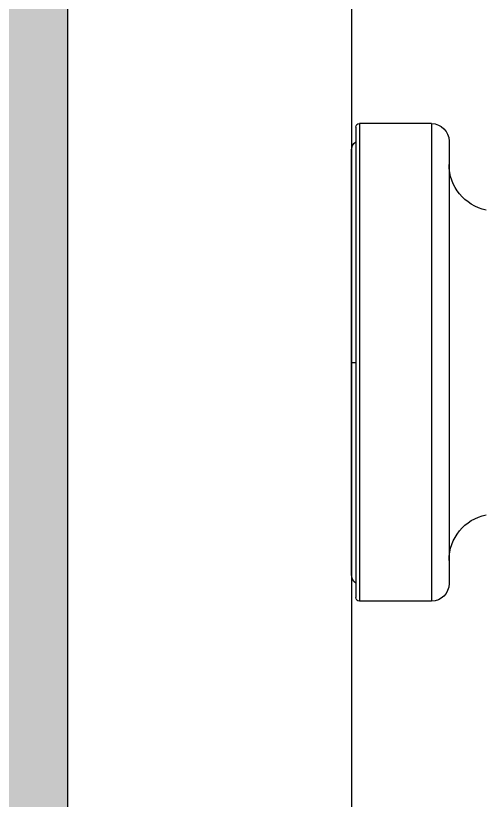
# Model space of a CAD drawing. Header units: inches. Extents: x 50354 to 53215, y -7830 to -6529.
# Drawn here: x 52288.381 to 52289.972, y -7447.977 to -7445.325 of the extents above; entities that cross this region are included whole.
import ezdxf

# ---------------------------------------------------------------- set-up
doc = ezdxf.new("R2010")
doc.units = ezdxf.units.IN
doc.header["$MEASUREMENT"] = 0
doc.layers.add('A-ST-02 HATCH', color=7, linetype='Continuous')
doc.layers.add('XR_ID 1F_FUR$0$A-SANI-FIX', color=134, linetype='Continuous')
doc.layers.add('FUNITURE', color=7, linetype='Continuous', lineweight=15, true_color=0x7d7673)
doc.layers.add('wall', color=7, linetype='Continuous', lineweight=30)

# ---------------------------------------------------------------- blocks, each defined once
blk = doc.blocks.new('XR_ID 1F_FUR$0$XR_1F FURN$0$A$C698E198A')
at = {"linetype": 'Continuous'}
for p, q in [((18.215, 0), (-18.215, 0)), ((-20.2, -0.38), (20.2, -0.38)), ((0, -0.044), (0, -0.38)), ((-20.5, -6.88), (-20.5, -0.68)), ((-20.5, -0.68), (20.5, -0.68)), ((20.5, -6.88), (20.5, -0.68)), ((-20.5, -6.88), (20.5, -6.88)), ((-19, -8.38), (19, -8.38))]:
    blk.add_line(p, q, dxfattribs=at)
for centre, radius, start, end in [((-18.215, -0.89), 0.89, 90, 144.99341), ((18.215, -0.89), 0.89, 35.00659, 90), ((-20.2, -0.68), 0.3, 90, 180), ((20.2, -0.68), 0.3, 0, 90), ((-19, -6.88), 1.5, 180, 270), ((19, -6.88), 1.5, 270, 0), ((-17, -12.38), 4, 11.53696, 90), ((17, -12.38), 4, 90, 168.46304)]:
    blk.add_arc(centre, radius, start, end, dxfattribs=at)

msp = doc.modelspace()

# ---------------------------------------------------------------- hatches: boundary and pattern name
at = {"layer": 'A-ST-02 HATCH', "ltscale": 5, "transparency": 33554534}
h = msp.add_hatch(color=256, dxfattribs=at)
h.dxf.hatch_style = 1
h.paths.add_polyline_path([(52413.05591, -7279.68522), (52467.05591, -7279.68522), (52467.05591, -7303.68522), (52471.55591, -7303.68522), (52471.55591, -7275.18522), (52350.05591, -7275.18522), (52350.05591, -7303.68522), (52354.55591, -7303.68522), (52354.55591, -7279.68522), (52408.55591, -7279.68522), (52408.55591, -7440.18522), (52413.05591, -7440.18522)])
h.paths.add_polyline_path([(52616.05591, -7596.68522), (52611.55591, -7596.68522), (52611.55591, -7727.18522), (52461.55591, -7727.18522), (52461.55591, -7736.18522), (52616.05591, -7736.18522)])
h.paths.add_polyline_path([(52419.55591, -7596.68522), (52415.05591, -7596.68522), (52415.05591, -7736.18522), (52419.55591, -7736.18522)])
h.paths.add_polyline_path([(52415.05591, -7649.18522), (52391.05591, -7649.18522), (52391.05591, -7653.68522), (52415.05591, -7653.68522)])
h.paths.add_polyline_path([(52415.05591, -7731.68522), (52391.05591, -7731.68522), (52391.05591, -7736.18522), (52415.05591, -7736.18522)])
h.paths.add_polyline_path([(52335.05591, -7574.68522), (52330.55591, -7574.68522), (52330.55591, -7601.18522), (52385.05591, -7601.18522), (52385.05591, -7596.68522), (52335.05591, -7596.68522)])
h.paths.add_polyline_path([(52496.05591, -7492.68522), (52537.55591, -7492.68522), (52537.55591, -7476.18522), (52533.05591, -7476.18522), (52533.05591, -7488.18522), (52453.55591, -7488.18522), (52453.55591, -7470.18522), (52449.05591, -7470.18522), (52449.05591, -7492.68522), (52491.55591, -7492.68522), (52491.55591, -7601.18522), (52496.05591, -7601.18522)])
h.paths.add_polyline_path([(52372.55591, -7435.68522), (52368.05591, -7435.68522), (52368.05591, -7488.18522), (52321.55591, -7488.18522), (52321.55591, -7492.68522), (52330.55591, -7492.68522), (52330.55591, -7517.08522), (52335.05591, -7517.08522), (52335.05591, -7492.68522), (52372.55591, -7492.68522)])
h.paths.add_polyline_path([(52338.05591, -7435.68522), (52288.55591, -7435.68522), (52288.55591, -7299.18522), (52284.05591, -7299.18522), (52284.05591, -7435.68522), (52234.55591, -7435.68522), (52234.55591, -7440.18522), (52284.05591, -7440.18522), (52284.05591, -7488.18522), (52275.05591, -7488.18522), (52275.05591, -7492.68522), (52297.55591, -7492.68522), (52297.55591, -7488.18522), (52288.55591, -7488.18522), (52288.55591, -7440.18522), (52338.05591, -7440.18522)])
h.paths.add_polyline_path([(52537.55591, -7299.18522), (52533.05591, -7299.18522), (52533.05591, -7435.68522), (52449.05591, -7435.68522), (52449.05591, -7440.18522), (52533.05591, -7440.18522), (52533.05591, -7452.18522), (52537.55591, -7452.18522), (52537.55591, -7440.18522)])

# ---------------------------------------------------------------- linework, layer by layer
at = {"layer": 'FUNITURE', "ltscale": 20}
msp.add_lwpolyline([(52338.05591, -7440.18522), (52288.55591, -7440.18522), (52288.55591, -7477.68522), (52307.30591, -7477.68522), (52307.30591, -7488.18522), (52368.05591, -7488.18522), (52368.05591, -7440.18522)], dxfattribs=at)
at = {"layer": 'wall', "ltscale": 20}
msp.add_line((52288.55591, -7440.18522), (52288.55591, -7488.18522), dxfattribs=at)
at = {"layer": 'wall', "color": 3}
msp.add_lwpolyline([(52338.69591, -7441.14522), (52289.51591, -7441.14522), (52289.51591, -7476.72522), (52308.26591, -7476.72522), (52308.26591, -7487.22522), (52367.09591, -7487.22522), (52367.09591, -7441.18522)], dxfattribs=at)

# ---------------------------------------------------------------- block references
at = {"layer": 'XR_ID 1F_FUR$0$A-SANI-FIX', "lineweight": 30, "xscale": -0.0393700787, "yscale": 0.0393700787, "zscale": 0.0393700787, "rotation": 90}
msp.add_blockref('XR_ID 1F_FUR$0$XR_1F FURN$0$A$C698E198A', (52289.51591, -7446.49691), dxfattribs=at)

doc.saveas('drawing.dxf')
